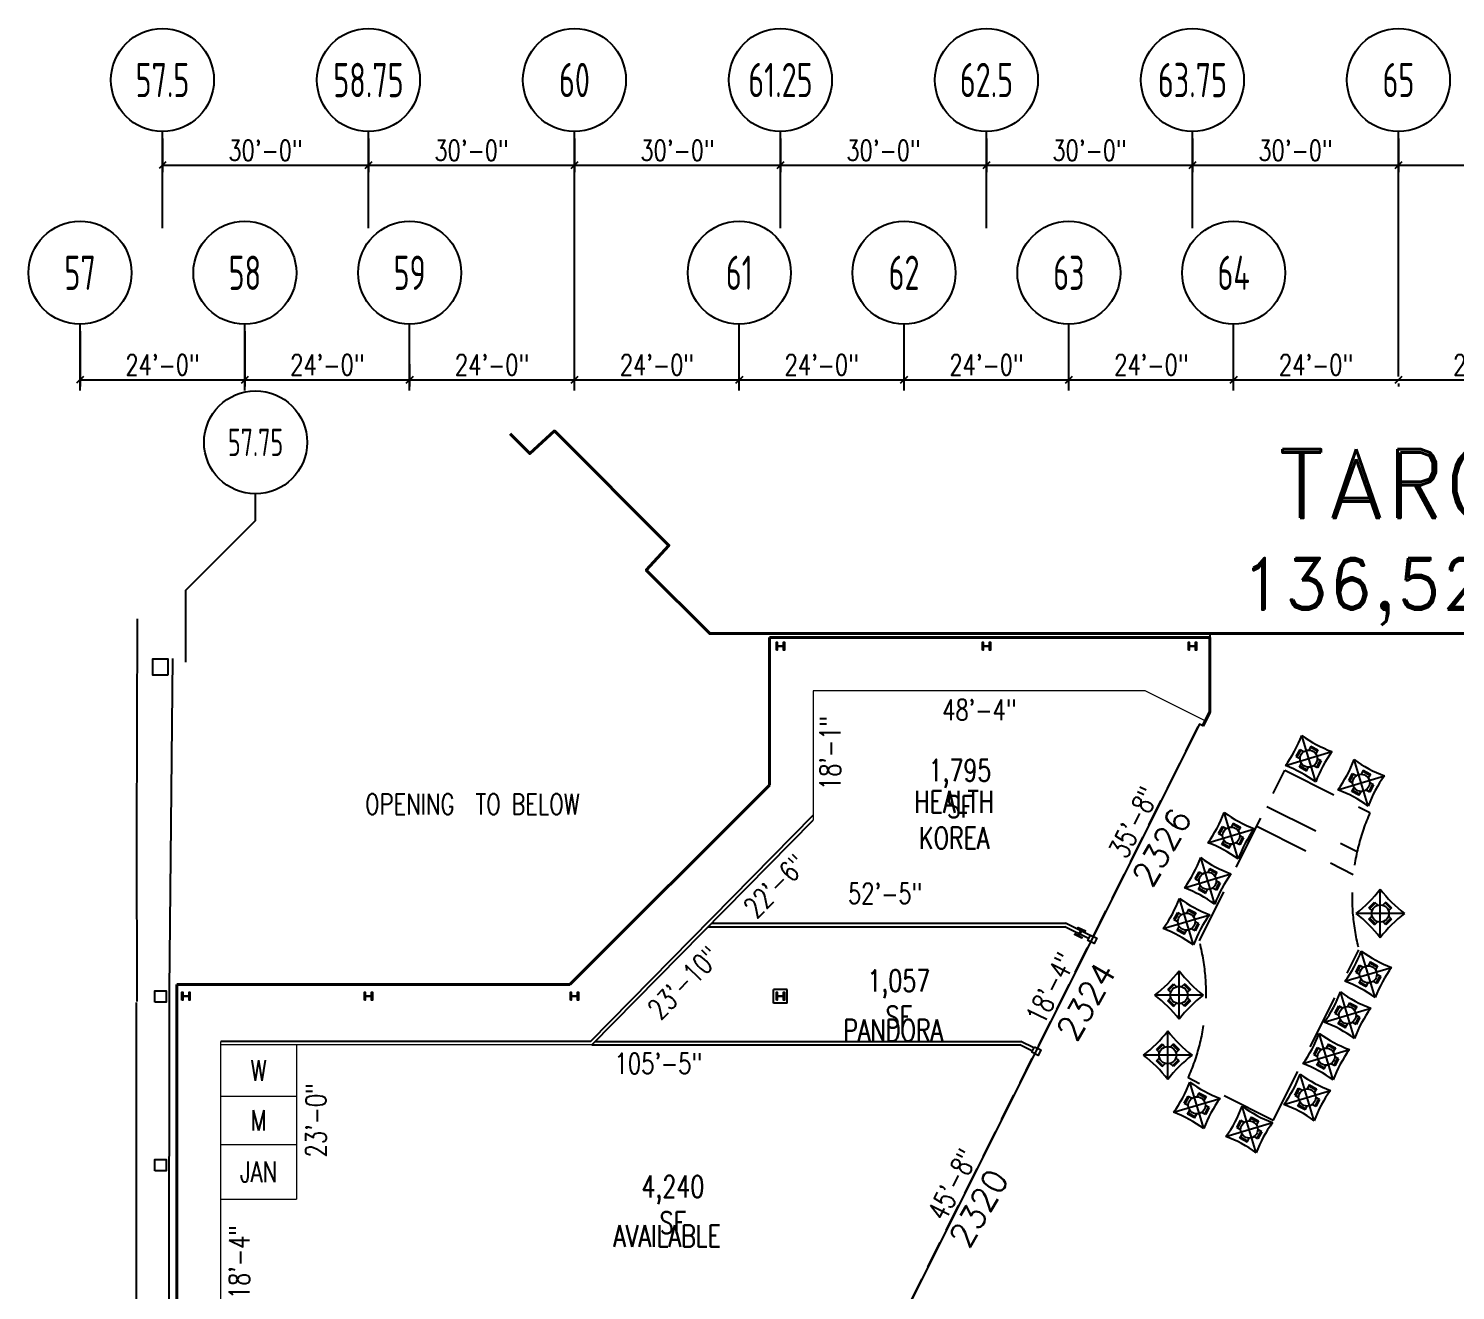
# Model space of a CAD drawing. Extents: x -13345 to 10098, y -1643 to 9113.
# Drawn here: x 1404 to 3898, y 6907 to 9113 of the extents above; entities that cross this region are included whole.
import ezdxf
from ezdxf.enums import TextEntityAlignment as Align

# ---------------------------------------------------------------- set-up
doc = ezdxf.new("R2010")
doc.units = 0
doc.header["$LTSCALE"] = 192
doc.header["$MEASUREMENT"] = 0
doc.linetypes.add('DASHED', pattern=[0.75, 0.5, -0.25])
doc.linetypes.add('DASHED2', pattern=[0.375, 0.25, -0.125])
doc.layers.get('0').update_dxf_attribs({"linetype": 'CONTINUOUS'})
doc.layers.get('DEFPOINTS').update_dxf_attribs({"linetype": 'CONTINUOUS'})
for name, color, linetype in [('ARCH-FEATURES', 2, 'CONTINUOUS'), ('ARCH-OPENINGS-ABOVE', 1, 'DASHED'), ('ARCH-SITE-MISC', 8, 'CONTINUOUS'), ('ARCH-WALLS-EXTERIOR', 5, 'CONTINUOUS'), ('ARCH-WALLS-INTERIOR', 1, 'CONTINUOUS'), ('DIMENSIONS-STRUCTURAL-GRID', 9, 'CONTINUOUS'), ('DIMENSIONS-TENANT', 7, 'CONTINUOUS'), ('FM-SPNO', 3, 'CONTINUOUS'), ('FM-TENANT-SF', 6, 'CONTINUOUS'), ('FM-TEXT-TENANT', 6, 'CONTINUOUS'), ('STRUCTURAL-COLUMNS', 3, 'CONTINUOUS'), ('STRUCTURAL-GRID-TAGS', 8, 'CONTINUOUS'), ('TENANT-DEMISING', 4, 'CONTINUOUS'), ('TENANT-STOREFRONT-LEASELINE', 3, 'DASHED2'), ('TEXT-ANCHORS', 2, 'CONTINUOUS'), ('TEXT-GENERAL', 2, 'CONTINUOUS'), ('TEXT-SF', 6, 'CONTINUOUS')]:
    doc.layers.add(name, color=color, linetype=linetype)
doc.layers.add('COMMON AREA FILL', color=7, linetype='CONTINUOUS', true_color=0xdedede)
doc.styles.add('ANCHOR-GGP', font='romand.shx')
doc.styles.add('DIM', font='dim', dxfattribs={"width": 0.75})
doc.styles.add('FMSTXT', font='simplex.shx', dxfattribs={"width": 0.75})
doc.styles.add('SIMPLEX', font='SIMPLEX.shx', dxfattribs={"width": 0.75})
doc.styles.get("Standard").update_dxf_attribs({"font": 'txt.shx', "width": 0.75})
doc.dimstyles.new('LOD-EX-GRID (with ticks)', dxfattribs={"dimscale": 0, "dimtxt": 36, "dimasz": 12, "dimexe": 12, "dimexo": 12, "dimgap": 8, "dimtad": 1, "dimdec": 0, "dimrnd": 0.0625, "dimzin": 3, "dimdsep": 46, "dimlunit": 4, "dimtxsty": 'Standard', "dimblk1": 'OBLIQUE', "dimblk2": 'OBLIQUE', "dimsah": 1, "dimcen": 0, "dimclrt": 256, "dimadec": 0, "dimazin": 0, "dimtfac": 6, "dimtdec": 0, "dimtofl": 0, "dimtmove": 1, "dimatfit": 3, "dimldrblk": 'OBLIQUE', "dimfxl": 1, "dimfrac": 2, "dimtolj": 1, "dimtzin": 3, "dimarcsym": 0})
doc.dimstyles.new('LP-SP-MP (without ticks)', dxfattribs={"dimscale": 0, "dimtxt": 36, "dimasz": 12, "dimexe": 8, "dimexo": 8, "dimgap": 8, "dimtad": 1, "dimdec": 0, "dimrnd": 0.0625, "dimzin": 3, "dimdsep": 46, "dimlunit": 4, "dimtxsty": 'Standard', "dimblk1": 'OBLIQUE', "dimblk2": 'OBLIQUE', "dimsah": 1, "dimcen": 0.5, "dimse1": 1, "dimse2": 1, "dimsd1": 1, "dimsd2": 1, "dimclrt": 256, "dimadec": 0, "dimazin": 0, "dimtfac": 6, "dimtdec": 0, "dimtofl": 0, "dimtmove": 0, "dimatfit": 3, "dimldrblk": 'OBLIQUE', "dimfxl": 1, "dimfrac": 2, "dimtolj": 1, "dimtzin": 3, "dimarcsym": 0})

# ---------------------------------------------------------------- blocks, each defined once
blk = doc.blocks.new('*D38')
at = {"layer": 'DEFPOINTS', "color": 0, "transparency": 16777216}
for p in [(3454.5, 7905.7), (3454.5, 7905.7), (3263, 7522.6)]:
    blk.add_point(p, dxfattribs=at)
at = {"layer": 'DIMENSIONS-TENANT', "transparency": 16777216, "insert": (3335.5, 7725.8), "char_height": 36, "attachment_point": 5, "rotation": 63.435}
blk.add_mtext('\\A1;35\'-8"', dxfattribs=at)
blk = doc.blocks.new('_OBLIQUE')
at = {"color": 0, "linetype": 'ByBlock'}
blk.add_line((-0.5, -0.5), (0.5, 0.5), dxfattribs=at)
blk = doc.blocks.new('fms4rm')
blk.add_attdef('FMS:RMID', text='', height=12).set_placement((0, 0), align=Align.MIDDLE_CENTER)
blk = doc.blocks.new('COLNUMC')
at = {"linetype": 'Continuous'}
blk.add_circle((0, 0), 90, dxfattribs=at)
at = {"linetype": 'Continuous', "style": 'DIM', "width": 0.75}
blk.add_attdef('COLUMN', text='', height=60, dxfattribs=at).set_placement((0, 0), align=Align.MIDDLE)
blk = doc.blocks.new('*D106')
at = {"layer": 'DEFPOINTS', "color": 0, "transparency": 16777216}
for p in [(1638.1, 8933.4), (1998.1, 8933.4), (1998.1, 8874.4)]:
    blk.add_point(p, dxfattribs=at)
at = {"layer": 'DIMENSIONS-STRUCTURAL-GRID', "color": 0, "lineweight": -2, "transparency": 16777216}
for p, q in [((1638.1, 8921.4), (1638.1, 8862.4)), ((1998.1, 8921.4), (1998.1, 8862.4)), ((1638.1, 8874.4), (1998.1, 8874.4))]:
    blk.add_line(p, q, dxfattribs=at)
at = {"layer": 'DIMENSIONS-STRUCTURAL-GRID', "color": 0, "lineweight": -2, "transparency": 16777216, "xscale": 12, "yscale": 12, "zscale": 12, "rotation": 180}
blk.add_blockref('_OBLIQUE', (1638.1, 8874.4), dxfattribs=at)
at = {"layer": 'DIMENSIONS-STRUCTURAL-GRID', "color": 0, "lineweight": -2, "transparency": 16777216, "xscale": 12, "yscale": 12, "zscale": 12}
blk.add_blockref('_OBLIQUE', (1998.1, 8874.4), dxfattribs=at)
at = {"layer": 'DIMENSIONS-STRUCTURAL-GRID', "transparency": 16777216, "insert": (1818.1, 8900.4), "char_height": 36, "attachment_point": 5}
blk.add_mtext('\\A1;30\'-0"', dxfattribs=at)
blk = doc.blocks.new('*D107')
at = {"layer": 'DEFPOINTS', "color": 0, "transparency": 16777216}
for p in [(1998.1, 8933.4), (2358.1, 8933.4), (2358.1, 8874.4)]:
    blk.add_point(p, dxfattribs=at)
at = {"layer": 'DIMENSIONS-STRUCTURAL-GRID', "color": 0, "lineweight": -2, "transparency": 16777216}
for p, q in [((1998.1, 8921.4), (1998.1, 8862.4)), ((2358.1, 8921.4), (2358.1, 8862.4)), ((1998.1, 8874.4), (2358.1, 8874.4))]:
    blk.add_line(p, q, dxfattribs=at)
at = {"layer": 'DIMENSIONS-STRUCTURAL-GRID', "color": 0, "lineweight": -2, "transparency": 16777216, "xscale": 12, "yscale": 12, "zscale": 12, "rotation": 180}
blk.add_blockref('_OBLIQUE', (1998.1, 8874.4), dxfattribs=at)
at = {"layer": 'DIMENSIONS-STRUCTURAL-GRID', "color": 0, "lineweight": -2, "transparency": 16777216, "xscale": 12, "yscale": 12, "zscale": 12}
blk.add_blockref('_OBLIQUE', (2358.1, 8874.4), dxfattribs=at)
at = {"layer": 'DIMENSIONS-STRUCTURAL-GRID', "transparency": 16777216, "insert": (2178.1, 8900.4), "char_height": 36, "attachment_point": 5}
blk.add_mtext('\\A1;30\'-0"', dxfattribs=at)
blk = doc.blocks.new('*D108')
at = {"layer": 'DEFPOINTS', "color": 0, "transparency": 16777216}
for p in [(2358.1, 8933.4), (2718.1, 8933.4), (2718.1, 8874.4)]:
    blk.add_point(p, dxfattribs=at)
at = {"layer": 'DIMENSIONS-STRUCTURAL-GRID', "color": 0, "lineweight": -2, "transparency": 16777216}
for p, q in [((2358.1, 8921.4), (2358.1, 8862.4)), ((2718.1, 8921.4), (2718.1, 8862.4)), ((2358.1, 8874.4), (2718.1, 8874.4))]:
    blk.add_line(p, q, dxfattribs=at)
at = {"layer": 'DIMENSIONS-STRUCTURAL-GRID', "color": 0, "lineweight": -2, "transparency": 16777216, "xscale": 12, "yscale": 12, "zscale": 12, "rotation": 180}
blk.add_blockref('_OBLIQUE', (2358.1, 8874.4), dxfattribs=at)
at = {"layer": 'DIMENSIONS-STRUCTURAL-GRID', "color": 0, "lineweight": -2, "transparency": 16777216, "xscale": 12, "yscale": 12, "zscale": 12}
blk.add_blockref('_OBLIQUE', (2718.1, 8874.4), dxfattribs=at)
at = {"layer": 'DIMENSIONS-STRUCTURAL-GRID', "transparency": 16777216, "insert": (2538.1, 8900.4), "char_height": 36, "attachment_point": 5}
blk.add_mtext('\\A1;30\'-0"', dxfattribs=at)
blk = doc.blocks.new('*D109')
at = {"layer": 'DEFPOINTS', "color": 0, "transparency": 16777216}
for p in [(2718.1, 8933.4), (3078.1, 8933.4), (3078.1, 8874.4)]:
    blk.add_point(p, dxfattribs=at)
at = {"layer": 'DIMENSIONS-STRUCTURAL-GRID', "color": 0, "lineweight": -2, "transparency": 16777216}
for p, q in [((2718.1, 8921.4), (2718.1, 8862.4)), ((3078.1, 8921.4), (3078.1, 8862.4)), ((2718.1, 8874.4), (3078.1, 8874.4))]:
    blk.add_line(p, q, dxfattribs=at)
at = {"layer": 'DIMENSIONS-STRUCTURAL-GRID', "color": 0, "lineweight": -2, "transparency": 16777216, "xscale": 12, "yscale": 12, "zscale": 12, "rotation": 180}
blk.add_blockref('_OBLIQUE', (2718.1, 8874.4), dxfattribs=at)
at = {"layer": 'DIMENSIONS-STRUCTURAL-GRID', "color": 0, "lineweight": -2, "transparency": 16777216, "xscale": 12, "yscale": 12, "zscale": 12}
blk.add_blockref('_OBLIQUE', (3078.1, 8874.4), dxfattribs=at)
at = {"layer": 'DIMENSIONS-STRUCTURAL-GRID', "transparency": 16777216, "insert": (2898.1, 8900.4), "char_height": 36, "attachment_point": 5}
blk.add_mtext('\\A1;30\'-0"', dxfattribs=at)
blk = doc.blocks.new('*D110')
at = {"layer": 'DEFPOINTS', "color": 0, "transparency": 16777216}
for p in [(3078.1, 8933.4), (3438.1, 8933.4), (3438.1, 8874.4)]:
    blk.add_point(p, dxfattribs=at)
at = {"layer": 'DIMENSIONS-STRUCTURAL-GRID', "color": 0, "lineweight": -2, "transparency": 16777216}
for p, q in [((3078.1, 8921.4), (3078.1, 8862.4)), ((3438.1, 8921.4), (3438.1, 8862.4)), ((3078.1, 8874.4), (3438.1, 8874.4))]:
    blk.add_line(p, q, dxfattribs=at)
at = {"layer": 'DIMENSIONS-STRUCTURAL-GRID', "color": 0, "lineweight": -2, "transparency": 16777216, "xscale": 12, "yscale": 12, "zscale": 12, "rotation": 180}
blk.add_blockref('_OBLIQUE', (3078.1, 8874.4), dxfattribs=at)
at = {"layer": 'DIMENSIONS-STRUCTURAL-GRID', "color": 0, "lineweight": -2, "transparency": 16777216, "xscale": 12, "yscale": 12, "zscale": 12}
blk.add_blockref('_OBLIQUE', (3438.1, 8874.4), dxfattribs=at)
at = {"layer": 'DIMENSIONS-STRUCTURAL-GRID', "transparency": 16777216, "insert": (3258.1, 8900.4), "char_height": 36, "attachment_point": 5}
blk.add_mtext('\\A1;30\'-0"', dxfattribs=at)
blk = doc.blocks.new('*D111')
at = {"layer": 'DEFPOINTS', "color": 0, "transparency": 16777216}
for p in [(3438.1, 8933.4), (3798.1, 8933.4), (3798.1, 8874.4)]:
    blk.add_point(p, dxfattribs=at)
at = {"layer": 'DIMENSIONS-STRUCTURAL-GRID', "color": 0, "lineweight": -2, "transparency": 16777216}
for p, q in [((3438.1, 8921.4), (3438.1, 8862.4)), ((3798.1, 8921.4), (3798.1, 8862.4)), ((3438.1, 8874.4), (3798.1, 8874.4))]:
    blk.add_line(p, q, dxfattribs=at)
at = {"layer": 'DIMENSIONS-STRUCTURAL-GRID', "color": 0, "lineweight": -2, "transparency": 16777216, "xscale": 12, "yscale": 12, "zscale": 12, "rotation": 180}
blk.add_blockref('_OBLIQUE', (3438.1, 8874.4), dxfattribs=at)
at = {"layer": 'DIMENSIONS-STRUCTURAL-GRID', "color": 0, "lineweight": -2, "transparency": 16777216, "xscale": 12, "yscale": 12, "zscale": 12}
blk.add_blockref('_OBLIQUE', (3798.1, 8874.4), dxfattribs=at)
at = {"layer": 'DIMENSIONS-STRUCTURAL-GRID', "transparency": 16777216, "insert": (3618.1, 8900.4), "char_height": 36, "attachment_point": 5}
blk.add_mtext('\\A1;30\'-0"', dxfattribs=at)
blk = doc.blocks.new('*D112')
at = {"layer": 'DEFPOINTS', "color": 0, "transparency": 16777216}
for p in [(3798.1, 8933.4), (4158.1, 8933.4), (4158.1, 8874.4)]:
    blk.add_point(p, dxfattribs=at)
at = {"layer": 'DIMENSIONS-STRUCTURAL-GRID', "color": 0, "lineweight": -2, "transparency": 16777216}
for p, q in [((3798.1, 8921.4), (3798.1, 8862.4)), ((4158.1, 8921.4), (4158.1, 8862.4)), ((3798.1, 8874.4), (4158.1, 8874.4))]:
    blk.add_line(p, q, dxfattribs=at)
at = {"layer": 'DIMENSIONS-STRUCTURAL-GRID', "color": 0, "lineweight": -2, "transparency": 16777216, "xscale": 12, "yscale": 12, "zscale": 12, "rotation": 180}
blk.add_blockref('_OBLIQUE', (3798.1, 8874.4), dxfattribs=at)
at = {"layer": 'DIMENSIONS-STRUCTURAL-GRID', "color": 0, "lineweight": -2, "transparency": 16777216, "xscale": 12, "yscale": 12, "zscale": 12}
blk.add_blockref('_OBLIQUE', (4158.1, 8874.4), dxfattribs=at)
at = {"layer": 'DIMENSIONS-STRUCTURAL-GRID', "transparency": 16777216, "insert": (3978.1, 8900.4), "char_height": 36, "attachment_point": 5}
blk.add_mtext('\\A1;30\'-0"', dxfattribs=at)
blk = doc.blocks.new('*D113')
at = {"layer": 'DEFPOINTS', "color": 0, "transparency": 16777216}
for p in [(1494.1, 8596.4), (1782.1, 8596.4), (1782.1, 8499.3)]:
    blk.add_point(p, dxfattribs=at)
at = {"layer": 'DIMENSIONS-STRUCTURAL-GRID', "color": 0, "lineweight": -2, "transparency": 16777216}
for p, q in [((1494.1, 8584.4), (1494.1, 8487.3)), ((1782.1, 8584.4), (1782.1, 8487.3)), ((1494.1, 8499.3), (1782.1, 8499.3))]:
    blk.add_line(p, q, dxfattribs=at)
at = {"layer": 'DIMENSIONS-STRUCTURAL-GRID', "color": 0, "lineweight": -2, "transparency": 16777216, "xscale": 12, "yscale": 12, "zscale": 12, "rotation": 180}
blk.add_blockref('_OBLIQUE', (1494.1, 8499.3), dxfattribs=at)
at = {"layer": 'DIMENSIONS-STRUCTURAL-GRID', "color": 0, "lineweight": -2, "transparency": 16777216, "xscale": 12, "yscale": 12, "zscale": 12}
blk.add_blockref('_OBLIQUE', (1782.1, 8499.3), dxfattribs=at)
at = {"layer": 'DIMENSIONS-STRUCTURAL-GRID', "transparency": 16777216, "insert": (1638.1, 8525.3), "char_height": 36, "attachment_point": 5}
blk.add_mtext('\\A1;24\'-0"', dxfattribs=at)
blk = doc.blocks.new('*D114')
at = {"layer": 'DEFPOINTS', "color": 0, "transparency": 16777216}
for p in [(1782.1, 8596.4), (2070.1, 8538.5), (2070.1, 8499.3)]:
    blk.add_point(p, dxfattribs=at)
at = {"layer": 'DIMENSIONS-STRUCTURAL-GRID', "color": 0, "lineweight": -2, "transparency": 16777216}
for p, q in [((1782.1, 8584.4), (1782.1, 8487.3)), ((2070.1, 8526.5), (2070.1, 8487.3)), ((1782.1, 8499.3), (2070.1, 8499.3))]:
    blk.add_line(p, q, dxfattribs=at)
at = {"layer": 'DIMENSIONS-STRUCTURAL-GRID', "color": 0, "lineweight": -2, "transparency": 16777216, "xscale": 12, "yscale": 12, "zscale": 12, "rotation": 180}
blk.add_blockref('_OBLIQUE', (1782.1, 8499.3), dxfattribs=at)
at = {"layer": 'DIMENSIONS-STRUCTURAL-GRID', "color": 0, "lineweight": -2, "transparency": 16777216, "xscale": 12, "yscale": 12, "zscale": 12}
blk.add_blockref('_OBLIQUE', (2070.1, 8499.3), dxfattribs=at)
at = {"layer": 'DIMENSIONS-STRUCTURAL-GRID', "transparency": 16777216, "insert": (1926.1, 8525.3), "char_height": 36, "attachment_point": 5}
blk.add_mtext('\\A1;24\'-0"', dxfattribs=at)
blk = doc.blocks.new('*D115')
at = {"layer": 'DEFPOINTS', "color": 0, "transparency": 16777216}
for p in [(2070.1, 8538.5), (2358.1, 8499.3), (2358.1, 8480.7)]:
    blk.add_point(p, dxfattribs=at)
at = {"layer": 'DIMENSIONS-STRUCTURAL-GRID', "color": 0, "lineweight": -2, "transparency": 16777216}
for p, q in [((2070.1, 8526.5), (2070.1, 8487.3)), ((2358.1, 8492.7), (2358.1, 8511.3)), ((2070.1, 8499.3), (2358.1, 8499.3))]:
    blk.add_line(p, q, dxfattribs=at)
at = {"layer": 'DIMENSIONS-STRUCTURAL-GRID', "color": 0, "lineweight": -2, "transparency": 16777216, "xscale": 12, "yscale": 12, "zscale": 12, "rotation": 180}
blk.add_blockref('_OBLIQUE', (2070.1, 8499.3), dxfattribs=at)
at = {"layer": 'DIMENSIONS-STRUCTURAL-GRID', "color": 0, "lineweight": -2, "transparency": 16777216, "xscale": 12, "yscale": 12, "zscale": 12}
blk.add_blockref('_OBLIQUE', (2358.1, 8499.3), dxfattribs=at)
at = {"layer": 'DIMENSIONS-STRUCTURAL-GRID', "transparency": 16777216, "insert": (2214.1, 8525.3), "char_height": 36, "attachment_point": 5}
blk.add_mtext('\\A1;24\'-0"', dxfattribs=at)
blk = doc.blocks.new('*D116')
at = {"layer": 'DEFPOINTS', "color": 0, "transparency": 16777216}
for p in [(2358.1, 8480.7), (2646.1, 8499.3), (2646.1, 8480.7)]:
    blk.add_point(p, dxfattribs=at)
at = {"layer": 'DIMENSIONS-STRUCTURAL-GRID', "color": 0, "lineweight": -2, "transparency": 16777216}
for p, q in [((2358.1, 8492.7), (2358.1, 8511.3)), ((2646.1, 8492.7), (2646.1, 8511.3)), ((2358.1, 8499.3), (2646.1, 8499.3))]:
    blk.add_line(p, q, dxfattribs=at)
at = {"layer": 'DIMENSIONS-STRUCTURAL-GRID', "color": 0, "lineweight": -2, "transparency": 16777216, "xscale": 12, "yscale": 12, "zscale": 12, "rotation": 180}
blk.add_blockref('_OBLIQUE', (2358.1, 8499.3), dxfattribs=at)
at = {"layer": 'DIMENSIONS-STRUCTURAL-GRID', "color": 0, "lineweight": -2, "transparency": 16777216, "xscale": 12, "yscale": 12, "zscale": 12}
blk.add_blockref('_OBLIQUE', (2646.1, 8499.3), dxfattribs=at)
at = {"layer": 'DIMENSIONS-STRUCTURAL-GRID', "transparency": 16777216, "insert": (2502.1, 8525.3), "char_height": 36, "attachment_point": 5}
blk.add_mtext('\\A1;24\'-0"', dxfattribs=at)
blk = doc.blocks.new('*D117')
at = {"layer": 'DEFPOINTS', "color": 0, "transparency": 16777216}
for p in [(2646.1, 8480.7), (2934.1, 8499.3), (2934.1, 8480.7)]:
    blk.add_point(p, dxfattribs=at)
at = {"layer": 'DIMENSIONS-STRUCTURAL-GRID', "color": 0, "lineweight": -2, "transparency": 16777216}
for p, q in [((2646.1, 8492.7), (2646.1, 8511.3)), ((2934.1, 8492.7), (2934.1, 8511.3)), ((2646.1, 8499.3), (2934.1, 8499.3))]:
    blk.add_line(p, q, dxfattribs=at)
at = {"layer": 'DIMENSIONS-STRUCTURAL-GRID', "color": 0, "lineweight": -2, "transparency": 16777216, "xscale": 12, "yscale": 12, "zscale": 12, "rotation": 180}
blk.add_blockref('_OBLIQUE', (2646.1, 8499.3), dxfattribs=at)
at = {"layer": 'DIMENSIONS-STRUCTURAL-GRID', "color": 0, "lineweight": -2, "transparency": 16777216, "xscale": 12, "yscale": 12, "zscale": 12}
blk.add_blockref('_OBLIQUE', (2934.1, 8499.3), dxfattribs=at)
at = {"layer": 'DIMENSIONS-STRUCTURAL-GRID', "transparency": 16777216, "insert": (2790.1, 8525.3), "char_height": 36, "attachment_point": 5}
blk.add_mtext('\\A1;24\'-0"', dxfattribs=at)
blk = doc.blocks.new('*D118')
at = {"layer": 'DEFPOINTS', "color": 0, "transparency": 16777216}
for p in [(2934.1, 8480.7), (3222.1, 8499.3), (3222.1, 8480.7)]:
    blk.add_point(p, dxfattribs=at)
at = {"layer": 'DIMENSIONS-STRUCTURAL-GRID', "color": 0, "lineweight": -2, "transparency": 16777216}
for p, q in [((2934.1, 8492.7), (2934.1, 8511.3)), ((3222.1, 8492.7), (3222.1, 8511.3)), ((2934.1, 8499.3), (3222.1, 8499.3))]:
    blk.add_line(p, q, dxfattribs=at)
at = {"layer": 'DIMENSIONS-STRUCTURAL-GRID', "color": 0, "lineweight": -2, "transparency": 16777216, "xscale": 12, "yscale": 12, "zscale": 12, "rotation": 180}
blk.add_blockref('_OBLIQUE', (2934.1, 8499.3), dxfattribs=at)
at = {"layer": 'DIMENSIONS-STRUCTURAL-GRID', "color": 0, "lineweight": -2, "transparency": 16777216, "xscale": 12, "yscale": 12, "zscale": 12}
blk.add_blockref('_OBLIQUE', (3222.1, 8499.3), dxfattribs=at)
at = {"layer": 'DIMENSIONS-STRUCTURAL-GRID', "transparency": 16777216, "insert": (3078.1, 8525.3), "char_height": 36, "attachment_point": 5}
blk.add_mtext('\\A1;24\'-0"', dxfattribs=at)
blk = doc.blocks.new('*D119')
at = {"layer": 'DEFPOINTS', "color": 0, "transparency": 16777216}
for p in [(3222.1, 8480.7), (3510.1, 8499.3), (3510.1, 8480.7)]:
    blk.add_point(p, dxfattribs=at)
at = {"layer": 'DIMENSIONS-STRUCTURAL-GRID', "color": 0, "lineweight": -2, "transparency": 16777216}
for p, q in [((3222.1, 8492.7), (3222.1, 8511.3)), ((3510.1, 8492.7), (3510.1, 8511.3)), ((3222.1, 8499.3), (3510.1, 8499.3))]:
    blk.add_line(p, q, dxfattribs=at)
at = {"layer": 'DIMENSIONS-STRUCTURAL-GRID', "color": 0, "lineweight": -2, "transparency": 16777216, "xscale": 12, "yscale": 12, "zscale": 12, "rotation": 180}
blk.add_blockref('_OBLIQUE', (3222.1, 8499.3), dxfattribs=at)
at = {"layer": 'DIMENSIONS-STRUCTURAL-GRID', "color": 0, "lineweight": -2, "transparency": 16777216, "xscale": 12, "yscale": 12, "zscale": 12}
blk.add_blockref('_OBLIQUE', (3510.1, 8499.3), dxfattribs=at)
at = {"layer": 'DIMENSIONS-STRUCTURAL-GRID', "transparency": 16777216, "insert": (3366.1, 8525.3), "char_height": 36, "attachment_point": 5}
blk.add_mtext('\\A1;24\'-0"', dxfattribs=at)
blk = doc.blocks.new('*D120')
at = {"layer": 'DEFPOINTS', "color": 0, "transparency": 16777216}
for p in [(3798.1, 8504.9), (3510.1, 8480.7), (3798.1, 8499.3)]:
    blk.add_point(p, dxfattribs=at)
at = {"layer": 'DIMENSIONS-STRUCTURAL-GRID', "color": 0, "lineweight": -2, "transparency": 16777216}
for p, q in [((3510.1, 8492.7), (3510.1, 8511.3)), ((3510.1, 8499.3), (3798.1, 8499.3)), ((3798.1, 8492.9), (3798.1, 8487.3))]:
    blk.add_line(p, q, dxfattribs=at)
at = {"layer": 'DIMENSIONS-STRUCTURAL-GRID', "color": 0, "lineweight": -2, "transparency": 16777216, "xscale": 12, "yscale": 12, "zscale": 12, "rotation": 180}
blk.add_blockref('_OBLIQUE', (3510.1, 8499.3), dxfattribs=at)
at = {"layer": 'DIMENSIONS-STRUCTURAL-GRID', "color": 0, "lineweight": -2, "transparency": 16777216, "xscale": 12, "yscale": 12, "zscale": 12}
blk.add_blockref('_OBLIQUE', (3798.1, 8499.3), dxfattribs=at)
at = {"layer": 'DIMENSIONS-STRUCTURAL-GRID', "transparency": 16777216, "insert": (3654.1, 8525.3), "char_height": 36, "attachment_point": 5}
blk.add_mtext('\\A1;24\'-0"', dxfattribs=at)
blk = doc.blocks.new('*D121')
at = {"layer": 'DEFPOINTS', "color": 0, "transparency": 16777216}
for p in [(3798.1, 8504.9), (4119.1, 8499.3), (4119.1, 8487.8)]:
    blk.add_point(p, dxfattribs=at)
at = {"layer": 'DIMENSIONS-STRUCTURAL-GRID', "color": 0, "lineweight": -2, "transparency": 16777216}
for p, q in [((4119.1, 8499.8), (4119.1, 8511.3)), ((3798.1, 8499.3), (4119.1, 8499.3)), ((3798.1, 8492.9), (3798.1, 8487.3))]:
    blk.add_line(p, q, dxfattribs=at)
at = {"layer": 'DIMENSIONS-STRUCTURAL-GRID', "color": 0, "lineweight": -2, "transparency": 16777216, "xscale": 12, "yscale": 12, "zscale": 12, "rotation": 180}
blk.add_blockref('_OBLIQUE', (3798.1, 8499.3), dxfattribs=at)
at = {"layer": 'DIMENSIONS-STRUCTURAL-GRID', "color": 0, "lineweight": -2, "transparency": 16777216, "xscale": 12, "yscale": 12, "zscale": 12}
blk.add_blockref('_OBLIQUE', (4119.1, 8499.3), dxfattribs=at)
at = {"layer": 'DIMENSIONS-STRUCTURAL-GRID', "transparency": 16777216, "insert": (3958.6, 8525.3), "char_height": 36, "attachment_point": 5}
blk.add_mtext('\\A1;26\'-9"', dxfattribs=at)
blk = doc.blocks.new('*D131')
at = {"layer": 'DEFPOINTS', "color": 0, "transparency": 16777216}
for p in [(1872.2, 7342.7), (3137.2, 7339.7), (1872.2, 7278)]:
    blk.add_point(p, dxfattribs=at)
at = {"layer": 'DIMENSIONS-TENANT', "transparency": 16777216, "insert": (2504.7, 7304), "char_height": 36, "attachment_point": 5}
blk.add_mtext('\\A1;105\'-5"', dxfattribs=at)
blk = doc.blocks.new('*D135')
at = {"layer": 'DEFPOINTS', "color": 0, "transparency": 16777216}
for p in [(1740, 7066.6), (1798.4, 7066.6), (1740, 6846.7)]:
    blk.add_point(p, dxfattribs=at)
at = {"layer": 'DIMENSIONS-TENANT', "transparency": 16777216, "insert": (1772.4, 6956.7), "char_height": 36, "attachment_point": 5, "rotation": 90}
blk.add_mtext('\\A1;18\'-4"', dxfattribs=at)
blk = doc.blocks.new('*D136')
at = {"layer": 'DEFPOINTS', "color": 0, "transparency": 16777216}
for p in [(2775.5, 7955.3), (2830.8, 7955.3), (2775.5, 7738.2)]:
    blk.add_point(p, dxfattribs=at)
at = {"layer": 'DIMENSIONS-TENANT', "transparency": 16777216, "insert": (2804.8, 7846.7), "char_height": 36, "attachment_point": 5, "rotation": 90}
blk.add_mtext('\\A1;18\'-1"', dxfattribs=at)
blk = doc.blocks.new('*D137')
at = {"layer": 'DEFPOINTS', "color": 0, "transparency": 16777216}
for p in [(2775.5, 7955.3), (3355.5, 7955.3), (3355.5, 7896.1)]:
    blk.add_point(p, dxfattribs=at)
at = {"layer": 'DIMENSIONS-TENANT', "transparency": 16777216, "insert": (3065.5, 7922.1), "char_height": 36, "attachment_point": 5}
blk.add_mtext('\\A1;48\'-4"', dxfattribs=at)
blk = doc.blocks.new('*D138')
at = {"layer": 'DEFPOINTS', "color": 0, "transparency": 16777216}
for p in [(2775.5, 7738.2), (2586.3, 7546.1), (2632.8, 7500.3)]:
    blk.add_point(p, dxfattribs=at)
at = {"layer": 'DIMENSIONS-TENANT', "transparency": 16777216, "insert": (2708.9, 7614.6), "char_height": 36, "attachment_point": 5, "rotation": 45.439}
blk.add_mtext('\\A1;22\'-6"', dxfattribs=at)
blk = doc.blocks.new('*D139')
at = {"layer": 'DEFPOINTS', "color": 0, "transparency": 16777216}
for p in [(1872.2, 7342.7), (1872.2, 7066.6), (1932.4, 7066.6)]:
    blk.add_point(p, dxfattribs=at)
at = {"layer": 'DIMENSIONS-TENANT', "transparency": 16777216, "insert": (1906.4, 7204.6), "char_height": 36, "attachment_point": 5, "rotation": 90}
blk.add_mtext('\\A1;23\'-0"', dxfattribs=at)
blk = doc.blocks.new('amc_a-fpx003$0$A$C63D14F3D')
for p, q in [((30, -30), (-30, 30)), ((-30, -30), (30, 30)), ((-21, -7), (-21, 7)), ((-19, -7), (-19, 7)), ((-7, 21), (7, 21)), ((-7, 21), (-7, 13.3)), ((-7, 19), (7, 19)), ((21, 7), (13.3, 7)), ((19, 7), (19, -7)), ((21, 7), (21, -7)), ((-21, -7), (-13.3, -7)), ((7, -19), (-7, -19)), ((7, -21), (-7, -21)), ((7, -21), (7, -13.3))]:
    blk.add_line(p, q)
at = {"flags": 128}
for points in [[(-21, 7), (-13.3, 7)], [(7, 21), (7, 13.3)], [(-7, -21), (-7, -13.3)], [(21, -7), (13.3, -7)]]:
    blk.add_lwpolyline(points, dxfattribs=at)
blk.add_circle((0, 0), 15)
for centre, start, end in [((0, 254), 262.3719, 277.6281), ((-254, 0), 352.3719, 7.6281), ((254, 0), 172.3719, 187.6281), ((0, -254), 82.3719, 97.6281)]:
    blk.add_arc(centre, 226, start, end)
blk = doc.blocks.new('*D561')
at = {"layer": 'DEFPOINTS', "color": 0, "transparency": 16777216}
for p in [(2586.3, 7575), (2586.3, 7546.1), (3215.6, 7546.1)]:
    blk.add_point(p, dxfattribs=at)
at = {"layer": 'DIMENSIONS-TENANT', "transparency": 16777216, "insert": (2901, 7601), "char_height": 36, "attachment_point": 5}
blk.add_mtext('\\A1;52\'-5"', dxfattribs=at)
blk = doc.blocks.new('*D562')
at = {"layer": 'DEFPOINTS', "color": 0, "transparency": 16777216}
for p in [(2586.3, 7546.1), (2385.8, 7342.4), (2436, 7293)]:
    blk.add_point(p, dxfattribs=at)
at = {"layer": 'DIMENSIONS-TENANT', "transparency": 16777216, "insert": (2549.3, 7445.3), "char_height": 36, "attachment_point": 5, "rotation": 45.4574}
blk.add_mtext('\\A1;23\'-10"', dxfattribs=at)
blk = doc.blocks.new('*D563')
at = {"layer": 'DEFPOINTS', "color": 0, "transparency": 16777216}
for p in [(3263, 7522.6), (3263, 7522.6), (3164.7, 7326)]:
    blk.add_point(p, dxfattribs=at)
at = {"layer": 'DIMENSIONS-TENANT', "transparency": 16777216, "insert": (3190.6, 7435.9), "char_height": 36, "attachment_point": 5, "rotation": 63.4349}
blk.add_mtext('\\A1;18\'-4"', dxfattribs=at)
blk = doc.blocks.new('*D564')
at = {"layer": 'DEFPOINTS', "color": 0, "transparency": 16777216}
for p in [(3164.7, 7326), (2919.6, 6835.9), (2919.6, 6835.9)]:
    blk.add_point(p, dxfattribs=at)
at = {"layer": 'DIMENSIONS-TENANT', "transparency": 16777216, "insert": (3018.9, 7092.6), "char_height": 36, "attachment_point": 5, "rotation": 63.4349}
blk.add_mtext('\\A1;45\'-8"', dxfattribs=at)

msp = doc.modelspace()

# ---------------------------------------------------------------- linework, layer by layer
at = {"layer": 'ARCH-FEATURES'}
for p, q in [((1655.4, 8011.9), (1650.1, 7433.5)), ((1655.4, 8011.9), (1650.1, 7433.5)), ((1655.4, 8011.9), (1650.1, 7433.5)), ((1650.1, 7433.5), (1649.3, 6831.8))]:
    msp.add_line(p, q, dxfattribs=at)
for points in [[(3259.7, 7528.6), (3270.9, 7523), (3266.2, 7513.6), (3255, 7519.2)], [(3162, 7333.2), (3173.2, 7327.6), (3168.5, 7318.2), (3157.3, 7323.8)], [(3162, 7333.2), (3173.2, 7327.6), (3168.5, 7318.2), (3157.3, 7323.8)]]:
    msp.add_lwpolyline(points, close=True, dxfattribs=at)
at = {"layer": 'ARCH-OPENINGS-ABOVE'}
for p, q in [((3450.2, 7518.2), (3599.6, 7816.9, 0)), ((3599.6, 7816.9, 0), (3748.3, 7742.5, 0)), ((3567.9, 7753.5), (3725.8, 7674.5)), ((3550.6, 7718.9), (3719.2, 7634.6)), ((3579.4, 7204.3), (3728.8, 7502.9, 0)), ((3579.4, 7204.3), (3430.7, 7278.6))]:
    msp.add_line(p, q, dxfattribs=at)
for centre, start, end in [((4081.3, 7594.8, 0), 156.0742, 194.6047), ((3097.7, 7426.4), 336.0742, 14.6047)]:
    msp.add_arc(centre, 364.3, start, end, dxfattribs=at)
at = {"layer": 'ARCH-SITE-MISC'}
for p, q in [((1593.8, 8081.1), (1592.9, 7699.1)), ((1593.8, 8081.1), (1592.9, 7699.1)), ((1593.8, 8081.1), (1592.9, 7699.1)), ((1592.9, 7699.1), (1593.4, 7412.6)), ((1592.9, 7699.1), (1593.4, 7412.6)), ((1592.9, 7699.1), (1593.4, 7412.6)), ((1593, 7138.1), (1592.8, 7410.7)), ((1592.7, 6831.8), (1593, 7138.1))]:
    msp.add_line(p, q, dxfattribs=at)
at = {"layer": 'ARCH-WALLS-EXTERIOR', "lineweight": 40}
for p, q in [((2698.8, 7790.7), (2698.8, 8048.6)), ((3456.2, 7894.1), (3468.2, 7918.1)), ((2350.1, 7442), (2698.8, 7790.7)), ((1663.2, 6825), (1663.2, 7442)), ((1663.2, 7442), (2350.1, 7442))]:
    msp.add_line(p, q, dxfattribs=at)
at = {"layer": 'ARCH-WALLS-EXTERIOR', "lineweight": 40, "flags": 128}
msp.add_lwpolyline([(2245.6, 8404.5), (2279.9, 8370.2), (2323, 8409.9), (2523.2, 8209.6), (2483.6, 8166.6), (2594.6, 8055.5), (5864.8, 8055.5), (5864.8, 8307.5), (5864.8, 8404.5)], dxfattribs=at)
at = {"layer": 'ARCH-WALLS-EXTERIOR', "lineweight": 40, "elevation": 0, "flags": 128}
msp.add_lwpolyline([(3468.2, 7918.1), (3468.2, 8048.6), (2698.8, 8048.6)], dxfattribs=at)
at = {"layer": 'ARCH-WALLS-INTERIOR', "linetype": 'Continuous', "lineweight": 0}
for p, q in [((3355.5, 7955.3), (2775.5, 7955.3)), ((2775.5, 7955.3), (2775.5, 7729.6)), ((3460.5, 7902.8), (3355.5, 7955.3)), ((1740, 6424.3), (1740, 7342.7)), ((2390.1, 7336.6), (1740, 7336.6)), ((1872.2, 7336.6), (1872.2, 7066.6)), ((1740, 7246.6), (1872.2, 7246.6)), ((1740, 7162.6), (1872.2, 7162.6)), ((1740, 7066.6), (1872.2, 7066.6))]:
    msp.add_line(p, q, dxfattribs=at)
at = {"layer": 'ARCH-WALLS-INTERIOR'}
for p, q in [((2386.2, 7342.7), (2775.5, 7738.2)), ((2388.7, 7336.7), (2775.5, 7729.6)), ((2386.2, 7342.7), (1740, 7342.7)), ((2386.2, 7342.7), (1952.4, 7342.7))]:
    msp.add_line(p, q, dxfattribs=at)
at = {"layer": 'COMMON AREA FILL', "elevation": 0}
msp.add_lwpolyline([(4217.2, 6484.6), (4217.2, 6917.9, -0.414214), (4457.2, 7157.9), (4671.4, 7157.9, 0.718437), (4678.6, 7179.5), (4484.9, 7326.6), (4134.7, 7326.8), (4134.7, 7157.9), (4038.7, 7157.9), (4038.7, 7374.6), (4218.7, 7374.6), (4218.7, 8055.6), (3468.2, 8055.6), (3468.2, 7918.1), (3456.2, 7894.1), (3450.2, 7897.1), (3166, 7329), (3166, 7328.7), (1881, 4758.6)], format="xyb", dxfattribs=at)
at = {"layer": 'DIMENSIONS-STRUCTURAL-GRID'}
msp.add_line((1638.1, 8874.4), (1998.1, 8874.4), dxfattribs=at)
at = {"layer": 'STRUCTURAL-COLUMNS'}
for p, q in [((2730, 7433.6), (2706, 7433.6)), ((2706, 7409.6), (2706, 7433.6)), ((2730, 7433.6), (2706, 7433.6)), ((2706, 7409.6), (2706, 7433.6)), ((2730, 7409.6), (2730, 7433.6)), ((2730, 7409.6), (2730, 7433.6)), ((2730, 7409.6), (2706, 7409.6)), ((2730, 7409.6), (2706, 7409.6))]:
    msp.add_line(p, q, dxfattribs=at)
at = {"layer": 'STRUCTURAL-COLUMNS', "flags": 128}
for points in [[(2711, 8026.6), (2711, 8040.6), (2712.5, 8040.6), (2712.5, 8034.1), (2723.5, 8034.1), (2723.5, 8040.6), (2725, 8040.6), (2725, 8026.6), (2723.5, 8026.6), (2723.5, 8033.1), (2712.5, 8033.1), (2712.5, 8026.6), (2711, 8026.6)], [(3071, 8026.6), (3071, 8040.6), (3072.5, 8040.6), (3072.5, 8034.1), (3083.5, 8034.1), (3083.5, 8040.6), (3085, 8040.6), (3085, 8026.6), (3083.5, 8026.6), (3083.5, 8033.1), (3072.5, 8033.1), (3072.5, 8026.6), (3071, 8026.6)], [(3431, 8026.6), (3431, 8040.6), (3432.5, 8040.6), (3432.5, 8034.1), (3443.5, 8034.1), (3443.5, 8040.6), (3445, 8040.6), (3445, 8026.6), (3443.5, 8026.6), (3443.5, 8033.1), (3432.5, 8033.1), (3432.5, 8026.6), (3431, 8026.6)], [(3244.8, 7523.2), (3232.2, 7529.4), (3232.9, 7530.7), (3238.7, 7527.8), (3243.6, 7537.7), (3237.8, 7540.6), (3238.4, 7541.9), (3251, 7535.7), (3250.3, 7534.3), (3244.5, 7537.2), (3239.6, 7527.4), (3245.4, 7524.5), (3244.8, 7523.2)], [(3244.8, 7523.2), (3232.2, 7529.4), (3232.9, 7530.7), (3238.7, 7527.8), (3243.6, 7537.7), (3237.8, 7540.6), (3238.4, 7541.9), (3251, 7535.7), (3250.3, 7534.3), (3244.5, 7537.2), (3239.6, 7527.4), (3245.4, 7524.5), (3244.8, 7523.2)], [(1672.1, 7414.6), (1672.1, 7428.6), (1673.6, 7428.6), (1673.6, 7422.1), (1684.6, 7422.1), (1684.6, 7428.6), (1686.1, 7428.6), (1686.1, 7414.6), (1684.6, 7414.6), (1684.6, 7421.1), (1673.6, 7421.1), (1673.6, 7414.6), (1672.1, 7414.6)], [(1991.1, 7414.6), (1991.1, 7428.6), (1992.6, 7428.6), (1992.6, 7422.1), (2003.6, 7422.1), (2003.6, 7428.6), (2005.1, 7428.6), (2005.1, 7414.6), (2003.6, 7414.6), (2003.6, 7421.1), (1992.6, 7421.1), (1992.6, 7414.6), (1991.1, 7414.6)], [(2351, 7414.6), (2351, 7428.6), (2352.5, 7428.6), (2352.5, 7422.1), (2363.5, 7422.1), (2363.5, 7428.6), (2365, 7428.6), (2365, 7414.6), (2363.5, 7414.6), (2363.5, 7421.1), (2352.5, 7421.1), (2352.5, 7414.6), (2351, 7414.6)], [(2711, 7414.6), (2711, 7428.6), (2712.5, 7428.6), (2712.5, 7422.1), (2723.5, 7422.1), (2723.5, 7428.6), (2725, 7428.6), (2725, 7414.6), (2723.5, 7414.6), (2723.5, 7421.1), (2712.5, 7421.1), (2712.5, 7414.6), (2711, 7414.6)], [(2711, 7414.6), (2711, 7428.6), (2712.5, 7428.6), (2712.5, 7422.1), (2723.5, 7422.1), (2723.5, 7428.6), (2725, 7428.6), (2725, 7414.6), (2723.5, 7414.6), (2723.5, 7421.1), (2712.5, 7421.1), (2712.5, 7414.6), (2711, 7414.6)]]:
    msp.add_lwpolyline(points, dxfattribs=at)
at = {"layer": 'STRUCTURAL-COLUMNS'}
for points in [[(1648.2, 7983.4), (1648.2, 8010.6), (1620.9, 8010.6), (1620.9, 7983.4)], [(1624.7, 7411.2), (1624.7, 7431), (1644.5, 7431), (1644.5, 7411.2)], [(1624.7, 7116.4), (1624.7, 7136.2), (1644.5, 7136.2), (1644.5, 7116.4)]]:
    msp.add_lwpolyline(points, close=True, dxfattribs=at)
for p in [(2718, 8033.6), (3078, 8033.6), (3438, 8033.6), (3241.5, 7532.6), (1679.1, 7421.6), (1998.1, 7421.6), (2358, 7421.6), (2718, 7421.6)]:
    msp.add_point(p, dxfattribs=at)
at = {"layer": 'STRUCTURAL-GRID-TAGS'}
for p, q in [((1638.1, 8764.2), (1638.1, 8933.4)), ((1998.1, 8764.2), (1998.1, 8933.4)), ((2358.1, 8480.7), (2358.1, 8933.4)), ((2718.1, 8764.2), (2718.1, 8933.4)), ((3078.1, 8764.2), (3078.1, 8933.4)), ((3438.1, 8764.2), (3438.1, 8933.4)), ((3798.1, 8504.9), (3798.1, 8933.4)), ((1494.1, 8480.7), (1494.1, 8596.4)), ((1782.1, 8480.7), (1782.1, 8596.4)), ((2070.1, 8480.7), (2070.1, 8596.4)), ((2646.1, 8480.7), (2646.1, 8596.4)), ((2934.1, 8480.7), (2934.1, 8596.4)), ((3222.1, 8480.7), (3222.1, 8596.4)), ((3510.1, 8480.7), (3510.1, 8596.4))]:
    msp.add_line(p, q, dxfattribs=at)
msp.add_lwpolyline([(1679.1, 8005.6), (1679.1, 8131.3), (1800.8, 8253), (1800.8, 8299.9)], dxfattribs=at)
at = {"layer": 'TENANT-DEMISING'}
for p, q in [((2591.9, 7543.1), (3215, 7543.1)), ((2597.8, 7549.1), (3216.5, 7549.1)), ((3256.5, 7522.2), (3215, 7543.1)), ((3259.2, 7527.5), (3216.5, 7549.1)), ((2388.7, 7336.7), (3136.6, 7336.7)), ((2394.6, 7342.7), (3138.1, 7342.7)), ((3158.3, 7325.7), (3136.6, 7336.7)), ((3161, 7331.1), (3138.1, 7342.7))]:
    msp.add_line(p, q, dxfattribs=at)
at = {"layer": 'TENANT-STOREFRONT-LEASELINE'}
for p in [(1881, 4758.6), (3456.2, 7894.1)]:
    msp.add_line(p, (3450.2, 7897.1), dxfattribs=at)

# ---------------------------------------------------------------- block references
at = {"layer": 'ARCH-FEATURES'}
for p, rotation in [((3641.3, 7837), 331.6933669159436), ((3732.9, 7794.7), 331.6933669159436), ((3505.7, 7702.2, 0), 331.6933669159436), ((3464.8, 7623.2, 0), 331.6933669159436), ((3766.4, 7566.3), 45.00000000000001), ((3427.6, 7551.9, 0), 331.6933669159436), ((3745.3, 7459.8, 0), 331.6933669159436), ((3414.6, 7423.6), 45.00000000000001), ((3709, 7388.4, 0), 331.6933669159436), ((3394.9, 7318.4), 45.00000000000001), ((3671.8, 7316, 0), 331.6933669159436), ((3638.6, 7244.6, 0), 331.6933669159436), ((3445.7, 7230.8), 331.6933669159436), ((3537.3, 7188.5), 331.6933669159436)]:
    msp.add_blockref('amc_a-fpx003$0$A$C63D14F3D', p, dxfattribs=dict(at, rotation=rotation))
at = {"layer": 'FM-SPNO', "xscale": 3.5, "yscale": 3.5, "zscale": 3.5}
for p, rotation, values in [((3384.5, 7682), 60.00000000000087, {'FMS:RMID': '2326'}), ((3252.3, 7412.6), 60.00000000000087, {'FMS:RMID': '2324'}), ((3064.5, 7051), 59.99999999999898, {'FMS:RMID': '2320'})]:
    msp.add_blockref('fms4rm', p, dxfattribs=dict(at, rotation=rotation)).add_auto_attribs(values)
at = {"layer": 'STRUCTURAL-GRID-TAGS'}
for p, values in [((1638.1, 9023.4), {'COLUMN': '57.5'}), ((1998.1, 9023.4), {'COLUMN': '58.75'}), ((2358.1, 9023.4), {'COLUMN': '60'}), ((2718.1, 9023.4), {'COLUMN': '61.25'}), ((3078.1, 9023.4), {'COLUMN': '62.5'}), ((3438.1, 9023.4), {'COLUMN': '63.75'}), ((3798.1, 9023.4), {'COLUMN': '65'}), ((1494.1, 8686.4), {'COLUMN': '57'}), ((1782.1, 8686.4), {'COLUMN': '58'}), ((2070.1, 8686.4), {'COLUMN': '59'}), ((2646.1, 8686.4), {'COLUMN': '61'}), ((2934.1, 8686.4), {'COLUMN': '62'}), ((3222.1, 8686.4), {'COLUMN': '63'}), ((3510.1, 8686.4), {'COLUMN': '64'})]:
    msp.add_blockref('COLNUMC', p, dxfattribs=at).add_auto_attribs(values)
ref = msp.add_blockref('COLNUMC', (1800.8, 8389.9), dxfattribs=at)
ref.add_attrib('COLUMN', '57.75', dxfattribs={"layer": '0', "linetype": 'Continuous', "height": 48, "style": 'DIM', "width": 0.75}).set_placement((1800.8, 8389.9), align=Align.MIDDLE)

# ---------------------------------------------------------------- texts
at = {"layer": 'FM-TENANT-SF', "char_height": 38, "width": 1, "attachment_point": 5, "style": 'FMSTXT'}
for s, insert in [('1,795 SF', (3031.8, 7784.8)), ('1,057 SF', (2925.1, 7417)), ('4,240 SF', (2530.1, 7057.2))]:
    msp.add_mtext(s, dxfattribs=dict(at, insert=insert))
at = {"layer": 'FM-TEXT-TENANT', "char_height": 38, "width": 1, "attachment_point": 5, "style": 'FMSTXT'}
for s, insert in [('HEALTH KOREA', (3021.8, 7729.8)), ('PANDORA', (2915.1, 7362)), ('AVAILABLE', (2520.1, 7002.2))]:
    msp.add_mtext(s, dxfattribs=dict(at, insert=insert))
at = {"layer": 'TEXT-ANCHORS', "insert": (3878.6, 8257.8), "char_height": 120, "width": 1535.349, "attachment_point": 8, "style": 'ANCHOR-GGP'}
msp.add_mtext('TARGET', dxfattribs=at)
at = {"layer": 'TEXT-GENERAL', "style": 'SIMPLEX', "width": 0.75}
for s, p in [('OPENING  TO BELOW', (2179.6, 7757.4)), ('W', (1806.1, 7291.6)), ('M', (1806.1, 7204.6)), ('JAN', (1806.1, 7114.6))]:
    msp.add_text(s, height=36, dxfattribs=at).set_placement(p, align=Align.MIDDLE_CENTER)
at = {"layer": 'TEXT-SF', "insert": (3878.6, 8128.9), "char_height": 90, "width": 1535.349, "attachment_point": 5, "style": 'ANCHOR-GGP'}
msp.add_mtext('136,525 SF', dxfattribs=at)

# ---------------------------------------------------------------- dimensions: what is measured, and where the dimension line sits
at = {"layer": 'DIMENSIONS-STRUCTURAL-GRID'}
for base, p1, p2, picture, middle in [((1998.1, 8874.4), (1638.1, 8933.4), (1998.1, 8933.4), '*D106', (1818.1, 8900.4)), ((2358.1, 8874.4), (1998.1, 8933.4), (2358.1, 8933.4), '*D107', (2178.1, 8900.4)), ((2718.1, 8874.4), (2358.1, 8933.4), (2718.1, 8933.4), '*D108', (2538.1, 8900.4)), ((3078.1, 8874.4), (2718.1, 8933.4), (3078.1, 8933.4), '*D109', (2898.1, 8900.4)), ((3438.1, 8874.4), (3078.1, 8933.4), (3438.1, 8933.4), '*D110', (3258.1, 8900.4)), ((3798.1, 8874.4), (3438.1, 8933.4), (3798.1, 8933.4), '*D111', (3618.1, 8900.4)), ((4158.1, 8874.4), (3798.1, 8933.4), (4158.1, 8933.4), '*D112', (3978.1, 8900.4)), ((1782.1, 8499.3), (1494.1, 8596.4), (1782.1, 8596.4), '*D113', (1638.1, 8525.3)), ((2070.1, 8499.3), (1782.1, 8596.4), (2070.1, 8538.5), '*D114', (1926.1, 8525.3)), ((2358.1, 8499.3), (2070.1, 8538.5), (2358.1, 8480.7), '*D115', (2214.1, 8525.3)), ((2646.1, 8499.3), (2358.1, 8480.7), (2646.1, 8480.7), '*D116', (2502.1, 8525.3)), ((2934.1, 8499.3), (2646.1, 8480.7), (2934.1, 8480.7), '*D117', (2790.1, 8525.3)), ((3222.1, 8499.3), (2934.1, 8480.7), (3222.1, 8480.7), '*D118', (3078.1, 8525.3)), ((3510.1, 8499.3), (3222.1, 8480.7), (3510.1, 8480.7), '*D119', (3366.1, 8525.3)), ((3798.1, 8499.3), (3510.1, 8480.7), (3798.1, 8504.9), '*D120', (3654.1, 8525.3)), ((4119.1, 8499.3), (3798.1, 8504.9), (4119.1, 8487.8), '*D121', (3958.6, 8525.3))]:
    dim = msp.add_linear_dim(base=base, p1=p1, p2=p2, dimstyle='LOD-EX-GRID (with ticks)', override={"dimscale": 1}, dxfattribs=at)
    dim.commit()
    dim.dimension.update_dxf_attribs({"geometry": picture, "text_midpoint": middle})
at = {"layer": 'DIMENSIONS-TENANT'}
for base, p1, p2, picture, middle in [((2830.8, 7955.3), (2775.5, 7738.2), (2775.5, 7955.3), '*D136', (2804.8, 7846.7)), ((1932.4, 7066.6), (1872.2, 7342.7), (1872.2, 7066.6), '*D139', (1906.4, 7204.6)), ((1798.4, 7066.6), (1740, 6846.7), (1740, 7066.6), '*D135', (1772.4, 6956.7))]:
    dim = msp.add_linear_dim(base=base, p1=p1, p2=p2, angle=90, dimstyle='LP-SP-MP (without ticks)', override={"dimscale": 1}, dxfattribs=at)
    dim.commit()
    dim.dimension.update_dxf_attribs({"geometry": picture, "text_midpoint": middle})
for base, p1, p2, picture, middle in [((3355.5, 7896.1), (2775.5, 7955.3), (3355.5, 7955.3), '*D137', (3065.5, 7922.1)), ((2586.3, 7575), (3215.6, 7546.1), (2586.3, 7546.1), '*D561', (2901, 7601)), ((1872.2, 7278), (3137.2, 7339.7), (1872.2, 7342.7), '*D131', (2504.7, 7304))]:
    dim = msp.add_linear_dim(base=base, p1=p1, p2=p2, dimstyle='LP-SP-MP (without ticks)', override={"dimscale": 1}, dxfattribs=at)
    dim.commit()
    dim.dimension.update_dxf_attribs({"geometry": picture, "text_midpoint": middle})
for p1, p2, distance, picture, middle in [((3263, 7522.6), (3454.5, 7905.7), 0, '*D38', (3335.5, 7725.8)), ((2775.5, 7738.2), (2586.3, 7546.1), 65.3, '*D138', (2708.9, 7614.6)), ((3164.7, 7326), (3263, 7522.6), 0, '*D563', (3190.6, 7435.9)), ((3164.7, 7326), (2919.6, 6835.9), 0, '*D564', (3018.9, 7092.6))]:
    dim = msp.add_aligned_dim(p1=p1, p2=p2, distance=distance, dimstyle='LP-SP-MP (without ticks)', override={"dimscale": 1}, dxfattribs=at)
    dim.commit()
    dim.dimension.update_dxf_attribs({"geometry": picture, "text_midpoint": middle})
dim = msp.add_linear_dim(base=(2436, 7293), p1=(2586.3, 7546.1), p2=(2385.8, 7342.4), angle=225.4574, dimstyle='LP-SP-MP (without ticks)', override={"dimscale": 1}, dxfattribs=at)
dim.commit()
dim.dimension.update_dxf_attribs({"geometry": '*D562', "text_midpoint": (2567.8, 7427), "dimtype": 161})

doc.saveas('drawing.dxf')
